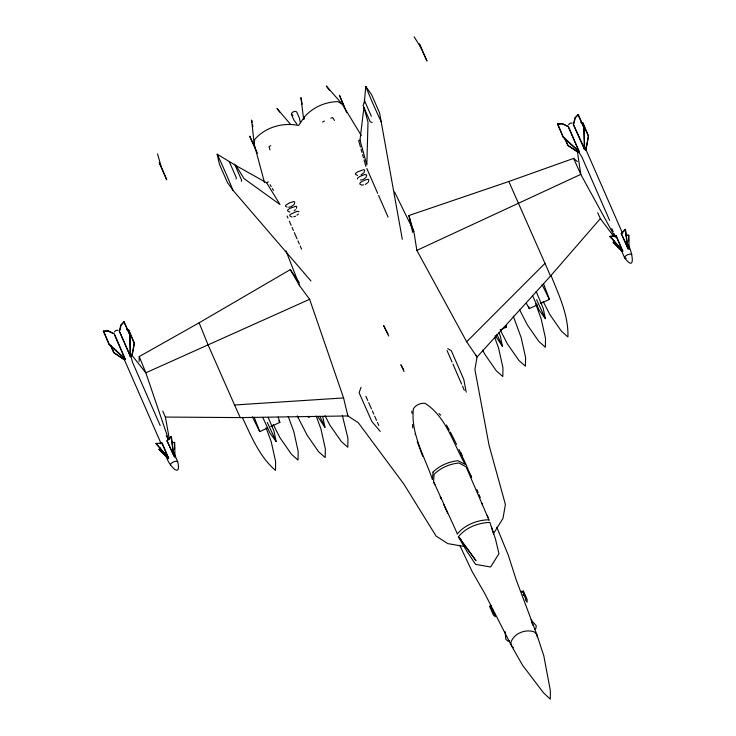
<?xml version="1.0" encoding="UTF-8"?>
<svg xmlns="http://www.w3.org/2000/svg" width="736" height="736" viewBox="0 0 736 736"><rect width="100%" height="100%" fill="white"/><g stroke="black" fill="none" stroke-linecap="round" stroke-linejoin="round"><path stroke-width="1.1" d="M242.282 417.367C251.243 436.062 259.348 456.642 275.485 470.378L275.623 461.564L271.216 441.747L266.082 427.772M273.212 424.516L279.993 437.745L291.502 454.324L298.025 460.092L298.172 451.278L293.765 431.462L288.227 416.41M543.113 301.383L549.893 314.612L561.402 331.191L567.925 336.959C568.652 315.312 558.854 294.98 550.942 275.301M139.095 361.486L139.233 356.574L199.134 322.8L290.288 269.634L299.386 282.78M304.198 118.993L304.281 117.125C312.552 107.447 325.156 101.816 337.842 101.632L342.222 104.116L361.256 135.488M264.546 182.657L254.214 144.265L254.619 139.601C265.208 127.144 282.826 122.158 298.641 125.488L304.281 117.125M364.311 102.884L365.774 86.379L371.68 94.834L379.583 112.893L402.307 239.32M359.987 140.162L363.924 107.29L368 122.038L366.85 164.91L359.987 140.162L358.662 140.622L360.465 147.062M132.186 354.375L134.357 343.031L128.506 329.654L126.638 329.765M132.195 355.267L134.357 343.031M585.718 150.53L588.487 135.847L582.636 122.47L580.768 122.581M585.92 150.31L588.487 135.847M296.415 208.316L296.737 206.687L296.001 206.172L289.791 208.408L287.61 210.036L287.684 210.993L289.837 212.134M119.26 331.651L120.805 325.064L124.136 321.807L129.987 335.174L130.548 356.721L119.572 331.632M119.83 330.538L121.118 325.045L124.136 321.807M573.39 124.476L574.936 117.88L578.266 114.623L584.117 128L584.678 149.537L573.39 124.476L584.678 149.537M573.96 123.354L575.248 117.87L578.266 114.623M294.363 203.614L294.74 202.087L293.949 201.489L289.45 202.878L285.559 205.353L285.669 206.365L287.077 207.064M366.307 176.539L366.703 174.938L364.734 174.506L359.674 176.53L357.475 178.13L357.494 178.968M368.469 181.488L368.874 179.888L368.074 179.271L365.323 179.888L360.428 182.362L359.702 184M236.063 178.958L236.366 177.864L229.282 161.681M241.362 181.36L241.666 180.274L234.582 164.082M364.256 171.847L364.688 170.32L363.851 169.639L357.632 171.847L355.433 173.448L355.488 174.368L357.54 175.472M114.338 332L115.828 330.4L118.137 330.271M170.476 465.014L170.991 463.533L173.319 461.95L176.116 461.196L177.726 461.702C182.04 481.096 166.244 462.282 166.327 455.529M568.459 124.816L569.949 123.216L572.258 123.087M361.082 387.292L359.094 392.693L371.8 421.424L380.245 431.406M364.541 101.734L363.041 105.478L370.125 121.661L372.076 122.535M296.958 124.191L294.06 120.327L292.33 116.5L291.447 114.19L292.22 112.406L294.759 111.256L296.599 111.835L299.359 117.944L300.362 122.636M493.976 532.864L502.982 518.402L505.402 504.464L489.081 445.418L474.904 369.49L477.057 357.006L550.519 276.037L600.355 218.62L597.687 212.667M458.344 536.838C465.879 527.546 478.115 522.735 489.9 522.44L495.438 538.927L498.962 553.665L490.59 567.005L475.576 564.337L467.185 551.816L458.344 536.838L475.99 560.639L458.804 537.078M457.13 534.152C464.729 524.878 476.873 520.113 488.676 519.763L489.109 520.315L466.072 466.79L458.914 462.999C449.696 463.928 440.708 467.719 434.111 474.306L433.578 481.611L457.268 533.591M103.371 331.274L108.247 330.795L114.393 333.877L125.166 359.168L109.232 344.65L103.371 331.274L108.045 331.007L113.16 333.583M109.232 344.65L103.574 331.062M128.506 329.654L134.164 343.252M155.958 443.431L168.572 458.335L162.187 443.081L155.958 443.431L168.765 458.123M162.187 443.081L159.905 443.422M168.102 458.694L159.013 449.512L160.356 448.077M167.054 440.864L171.387 436.522L173.954 455.878L167.054 440.864L173.954 455.878M170.044 437.957L171.387 436.522M172.371 442.713L174.653 442.382L175.002 457.774M557.502 124.09L562.378 123.611L568.514 126.693L579.296 151.993L563.353 137.466L557.502 124.09L562.175 123.832L568.514 126.693M563.353 137.466L557.704 123.878M582.636 122.47L588.285 136.068M609.877 236.468L616.317 235.906L622.693 251.16L609.877 236.468L616.317 235.906M622.233 251.519L613.143 242.337L614.486 240.893M621.184 233.68L625.517 229.338L628.075 248.704L621.184 233.68L625.517 229.338M625.462 235.594L628.783 235.198L629.105 249.495M475.769 355.148L477.057 357.006L466.67 341.78L544.971 263.368L508.834 181.507L408.894 215.519L412.666 232.328M534.63 629.363L536.02 628.24L536.158 625.554L530.987 619.887M291.272 206.66L294.179 204.378M294.06 210.79L295.522 209.686M296.958 215.188L298.42 214.084M361.155 174.782L364.044 172.62M363.207 179.464L366.105 177.339M365.369 184.414L368.267 182.289M270.728 145.645L269.036 146.676L269.919 149.877M322.681 122.066L324.42 121.017M310.969 280.986L232.972 190.293L227.341 182.344L219.438 164.284L217.157 154.183L236.044 165.628L266.616 182.767L268.327 181.829M466.67 341.78L416.852 250.378L580.787 174.368L577.033 149.132L581.863 156.952L609.638 220.423M252.393 416.834L259.716 431.59L267.784 427.91M270.802 426.53L279.873 422.4L278.171 417.018M526.534 303.71L529.258 308.623L537.317 304.943M540.344 303.563L549.415 299.432L543.619 283.967M310.574 416.42L308.559 417.34L307.758 416.263M500.425 329.811L506.469 327.051L506.258 325.708M464.158 546.471L447.746 543.6L436.098 536.075L403.972 484.242L358.285 422.694L347.87 415.941L343.574 397.937L309.626 299.294L145.82 372.802L130.152 353.004L132.397 362.002L160.181 425.472M508.834 181.507L573.629 158.396L577.346 161.552M330.804 118.238L332.69 117.631L334.438 120.446M293.747 216.688L295.486 216.292M360.52 180.035L362.305 179.648M363.575 184.791L361.79 185.178L360.401 184.396M288.65 207.221L290.398 206.853M509.597 640.78L507.886 641.074L505.853 639.382L505.126 631.681M199.134 322.8L208.003 344.733L234.545 404.993L343.574 397.937M577.953 114.641L584.117 128M564.576 138.12L567.732 145.323L577.052 151.414M625.664 235.382L628.783 235.198M613.143 242.337L622.546 251.5M123.823 321.816L129.987 335.174M110.446 345.304L113.602 352.507L123.823 359.214M171.534 442.557L174.653 442.382M159.013 449.512L168.415 458.675M162.72 411.102L165.388 417.054L240.24 417.597L347.87 415.941L347.392 413.715M631.856 254.518L630.246 254.012L627.449 254.766L625.112 256.349L624.606 257.83C637.45 274.832 631.295 246.67 626.787 242.935M626.226 258.336L624.606 257.83L619.997 247.296M292.008 217.083L289.846 215.942L289.772 214.986L290.637 214.24L297.068 211.269L298.954 211.72M447.746 348.652L451.288 350.63L463.8 379.445L466.228 392.178M567.732 145.323L577.64 152.048M113.602 352.507L124.412 359.84M291.447 114.19L292.928 115.488M563.555 137.255L579.49 151.772M109.434 344.43L125.368 358.956M439.088 413.614L440.698 415.187M513.378 647.717L511.52 645.84L484.969 593.878L472.199 571.679L459.788 545.385M342.222 104.116L326.306 86.011L329.636 90.491M610.08 236.256L622.895 250.939M525.329 599.84L527.169 602.214L527.077 599.398L523.241 590.631M290.527 124.32L277.012 108.505L279.671 112.084M600.355 218.62L613.898 236.606M290.288 269.634L299.644 285.807L309.626 299.294M536.158 291.465L543.205 308.274L545.367 318.66L539.148 310.123L532.487 295.587M498.944 332.746L500.268 335.901L502.421 346.279L495.254 335.671M322.8 416.861L324.953 427.239L317.786 416.64M268.208 417.413L273.958 431.103L276.12 441.49L269.9 432.961L262.789 417.432M549.415 299.432L542.082 284.694M505.457 325.579L506.469 327.051M278.861 420.928L279.873 422.4M236.044 165.628L244.03 178.6L280.002 204.525L266.616 182.767M414.175 36.8L421.13 48.098L426.981 61.079L419.456 43.893L421.13 48.098M270.048 184.681L271.198 186.576M272.348 188.48L273.488 190.385M459.954 538.071L461.095 540.031M388.746 336.058L383.677 325.616L387.973 333.896M394.551 191.976L414 231.536M446.494 425.04L449.264 430.082M450.377 432.087L456.55 444.351M615.112 237.121L580.787 174.368L573.629 158.396M433.789 482.614L434.93 484.757M519.524 309.635L527.344 324.898L538.853 341.476L545.385 347.245L545.523 338.431L541.116 318.614L535.587 303.563M500.084 329.627L507.38 343.878L518.898 360.447L525.421 366.215L525.568 357.402L521.152 337.594L513.25 316.084M482.678 350.124L484.766 354.2L496.276 370.769L502.808 376.538L502.946 367.724L498.539 347.916L494.583 337.152M325.082 415.748L329.765 424.911L341.283 441.48L347.806 447.249L347.953 438.435L342.36 415.398M297.243 415.886L307.151 435.224L318.66 451.794L325.192 457.562L325.33 448.758L320.924 428.941L316.186 416.033M446.596 511.023L447.589 513.029M404.073 371.542L400.872 364.716L403.613 369.573M161.166 166.695L159.197 162.628L166.722 179.814L161.166 166.695L157.541 153.879M458.988 449.521L466.771 466.044M496.864 334.319L502.421 346.279M319.856 416.282L324.953 427.239M536.59 299.653L545.367 318.66M267.343 422.492L276.12 441.49M255.263 148.332L249.688 136.16L257.416 153.244M234.545 404.993L240.24 417.597M440.294 496.883L441.186 498.907M443.422 503.958L446.108 510.02M365.893 396.299L367.733 400.485M368.662 402.574L371.432 408.848M372.361 410.936L373.741 414.074M374.67 416.162L376.51 420.348M377.439 422.436L378.828 425.574M440.358 496.717L441.278 498.824M583.915 144.983L622.638 233.459M621.938 234.664L628.075 248.704M568.772 127.954L579.296 151.993M616.115 236.118L622.693 251.16M577.033 149.132L578.514 152.508M611.8 228.565L613.171 231.693M614.008 233.606L615.462 236.918M565.34 139.132L568.036 145.305M544.971 263.368L550.519 276.037M364.274 100.096L371.358 116.279M366.804 168.47L377.688 193.329M378.589 195.408L388.111 217.157M523.673 594.127L525.955 599.343M491.63 608.746L493.911 613.962M489.458 606.05L493.295 614.808L495.273 616.768L494.73 613.796M287.077 216.025L287.988 218.095M289.34 221.205L291.162 225.354M292.063 227.424L293.425 230.534M294.336 232.604L297.05 238.814M297.96 240.893L299.322 243.993M300.224 246.072L301.585 249.173M129.784 352.167L131.532 356.141M166.29 435.574L168.121 439.751M172.656 450.119L177.726 461.702M120.023 332.681L130.548 356.721M114.641 335.138L125.166 359.168M162.426 444.305L168.572 458.335M122.995 356.528L161.258 443.946M110.759 345.285L113.914 352.489M460.681 452.3L462.052 455.446M470.258 474.315L471.629 477.462L468.087 469.366M447.028 350.492L452.033 362.029M452.944 364.127L461.592 384.045M462.502 386.142L464.324 390.338M476.9 489.633L478.225 492.669M344.687 107.539L339.443 95.211L346.619 112.553M531.751 622.481L533.02 625.471M254.205 417.275L259.716 431.59M422.703 456.302L417.229 441.637M139.233 356.574L145.82 372.802L168.572 439.594M496.818 527.27L508.3 555.202L516.138 579.655L536.746 634.331L543.775 655.647L550.353 690.616L550.307 699.2L543.416 692.696L522.606 665.307L511.52 645.84L510.821 642.638C513.82 633.319 525.375 628.765 534.308 631.92L536.746 634.331L537.492 637.624M479.108 494.702L480.323 497.794M487.232 515.32L488.042 517.38M286 250.893L299.644 285.807M481.749 502.9L482.549 505.025M467.259 467.075L467.811 468.602M491.381 526.755L493.672 534.134M408.894 215.519L414.193 233.542L416.852 250.378M361.072 149.215L361.974 152.435M362.581 154.578L363.483 157.808M364.09 159.951L365.893 166.4M528.825 306.894L529.258 308.623M302.192 104.208L300.932 97.584L303.674 119.545M252.052 122.286L251.638 120.078L254.214 144.265M252.476 124.494L252.899 126.702M165.388 417.054L169.409 439.392M625.204 229.356L627.762 248.722M171.074 436.54L173.641 455.897M415.178 434.038L415.242 434.571M411.829 411.01L411.948 413.264M412.546 424.562L412.721 427.956M583.804 128.018L584.366 149.555M129.683 335.193L130.235 356.73M628.581 235.419L628.7 240.911M174.45 442.603L174.598 449.19M491.427 606.243A7.351 4.94 42.9 0 0 490.719 605.259A4.453 3.809 20 0 0 492.623 609.601A7.351 4.94 42.9 0 0 492.448 608.58M217.157 154.183A255.677 73.72 74 0 1 232.972 190.293M523.048 594.624A7.351 4.572 86.8 0 0 523.655 595.442A4.453 3.68 -73.4 0 0 521.75 591.1A7.351 4.572 86.8 0 0 522.017 592.287M381.579 122.498A255.677 90.565 56.8 0 1 365.774 86.379M433.035 472.098L432.4 479.394C424.709 456.55 410.486 433.66 413.393 408.747C415.886 404.809 420.587 402.813 425.16 403.374C446.32 416.916 453.247 443.679 465.207 464.434L457.985 460.708C448.73 461.674 439.686 465.511 433.035 472.098"/></g></svg>
